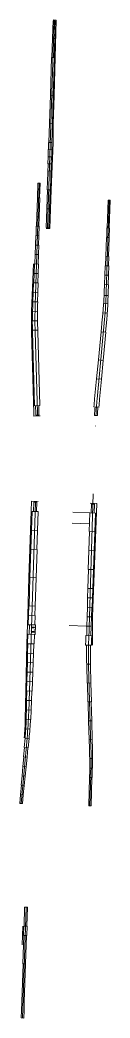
# Model space of a CAD drawing. Extents: x 2537068 to 2538547, y 7113338 to 7130059.
# Drawn here: x 2537983 to 2538290, y 7123168 to 7126545 of the extents above; entities that cross this region are included whole.
import ezdxf

# ---------------------------------------------------------------- set-up
doc = ezdxf.new("R2010")
doc.units = 0
doc.header["$LTSCALE"] = 40
doc.header["$MEASUREMENT"] = 0
doc.linetypes.add('DGN Style 1', pattern=[27.38632, 0.045568, -27.340752])
doc.linetypes.add('DGN Style 2', pattern=[45.56792, 27.340752, -18.227168])
for name, color, linetype, lineweight in [('D_RD_RETW_Symbol', 2, 'Continuous', 0), ('D_RET_WALL_1', 20, 'Continuous', 30), ('RD_RW_Pr_Conc_Hidden', 20, 'DGN Style 2', 13)]:
    doc.layers.add(name, color=color, linetype=linetype, lineweight=lineweight)

msp = doc.modelspace()

# ---------------------------------------------------------------- linework, layer by layer
at = {"layer": 'D_RD_RETW_Symbol', "linetype": 'Continuous', "lineweight": 13, "ltscale": 0.02}
for p, q in [((2538077.3, 7125841.8), (2538099.6, 7126541.4)), ((2538035, 7125581), (2538048.1, 7125992.8)), ((2538276.5, 7125623.1), (2538286.4, 7125935.2)), ((2538270.8, 7125531.6), (2538245.7, 7125262)), ((2538034.9, 7125490.2), (2538042.7, 7125214.7)), ((2538240.1, 7125170.5), (2538240.1, 7125171.5)), ((2538217.1, 7124449.7), (2538232.7, 7124941.2)), ((2538013.2, 7124204.1), (2538035.8, 7124913.3)), ((2538224.7, 7124081.3), (2538216.9, 7124360.7)), ((2538007.6, 7124114.7), (2537987.3, 7123893.7)), ((2538221.1, 7123886.2), (2538224.5, 7123991.3)), ((2537992.2, 7123168.1), (2538004.1, 7123543))]:
    msp.add_line(p, q, dxfattribs=at)
at = {"layer": 'D_RD_RETW_Symbol', "linetype": 'Continuous', "lineweight": 13, "ltscale": 0.02, "extrusion": (0, 0, -1)}
for centre, radius, start, end in [((-2536768.3, 7125671.2), 1509, 181.8249, 185.309), ((-2539543.3, 7125533), 1509, 358.3776, 1.8249), ((-2539730.3, 7125124), 1491, 3.1688, 5.309), ((-2536552.3, 7125172.5), 1491, 178.3776, 178.6471), ((-2539707.3, 7124402.2), 1491, 358.4073, 1.8249)]:
    msp.add_arc(centre, radius, start, end, dxfattribs=at)
at = {"layer": 'D_RD_RETW_Symbol', "linetype": 'Continuous', "lineweight": 13, "ltscale": 0.02}
for centre, radius, start, end in [((2536522.9, 7124251.5), 1491, 354.7339, 358.1751), ((2536716.3, 7124039.4), 1509, 358.1751, 1.5927)]:
    msp.add_arc(centre, radius, start, end, dxfattribs=at)
at = {"layer": 'D_RET_WALL_1', "color": 7, "linetype": 'Continuous', "lineweight": 13, "ltscale": 0.1}
for p, q in [((2538029.8, 7125719.2), (2538022.9, 7125559.2)), ((2538022.9, 7125559.2), (2538022.5, 7125494.7)), ((2538022.6, 7125489.9), (2538030.4, 7125214.4)), ((2538051.7, 7125204.9), (2538030.7, 7125204.5)), ((2538022.9, 7124916.7), (2538021.8, 7124882.3)), ((2538045.8, 7124916), (2538022.9, 7124916.7)), ((2538244.7, 7124909.2), (2538221.7, 7124909.9)), ((2538230.1, 7124525.1), (2538244.7, 7124909.2)), ((2538021.8, 7124882.3), (2538019.7, 7124818.3)), ((2538019.7, 7124818.3), (2538017.1, 7124754.4)), ((2538017.1, 7124754.4), (2538014, 7124658.4)), ((2538014, 7124658.4), (2538010.6, 7124530.5)), ((2538010.6, 7124530.5), (2538007.5, 7124466.6)), ((2538230.5, 7124461.2), (2538230.1, 7124525.1)), ((2538007.5, 7124466.6), (2538006.5, 7124434.6)), ((2538006.5, 7124434.6), (2538003.8, 7124274.6)), ((2538230.1, 7124449.2), (2538230.5, 7124461.2)), ((2538003.8, 7124274.6), (2538001.1, 7124178.8)), ((2537993.5, 7123479.3), (2537991.4, 7123415.3))]:
    msp.add_line(p, q, dxfattribs=at)
at = {"layer": 'D_RET_WALL_1', "color": 7, "linetype": 'Continuous', "lineweight": 13, "ltscale": 0.1, "flags": 128}
msp.add_lwpolyline([(2538096.6, 7126544.5), (2538105.9, 7126544.2), (2538103.3, 7126417.3), (2538099.2, 7126289.3), (2538096.5, 7126193.2), (2538096.8, 7126161.3), (2538095.8, 7126129.3), (2538089.3, 7125969.5), (2538084.8, 7125838.5), (2538072.7, 7125838.9)], dxfattribs=at)
at = {"layer": 'D_RET_WALL_1', "color": 7, "linetype": 'Continuous', "lineweight": 13, "ltscale": 0.1}
msp.add_arc((2539543.3, 7125533), 1521.2, 181.4419, 181.6224, dxfattribs=at)
at = {"layer": 'D_RET_WALL_1', "color": 7, "linetype": 'Continuous', "lineweight": 13, "ltscale": 0.1, "extrusion": (0, 0, -1)}
for centre, radius, start, end in [((-2536552.3, 7125172.5), 1478.8, 178.3776, 178.7633), ((-2539707.3, 7124402.2), 1478, 1.0504, 1.8249), ((-2537430.1, 7124177.7), 571.1, 179.8849, 186.2378)]:
    msp.add_arc(centre, radius, start, end, dxfattribs=at)
at = {"layer": 'RD_RW_Pr_Conc_Hidden', "linetype": 'Continuous'}
for p, q in [((2538095.6, 7126513.5), (2538096.5, 7126541.5)), ((2538102.8, 7126541.3), (2538096.5, 7126541.5)), ((2538101.9, 7126513.3), (2538102.8, 7126541.3)), ((2538093.9, 7126481.6), (2538094.9, 7126513.6)), ((2538102.6, 7126513.3), (2538094.9, 7126513.6)), ((2538101.6, 7126481.3), (2538102.6, 7126513.3)), ((2538091.4, 7126417.6), (2538093.5, 7126481.6)), ((2538102, 7126481.3), (2538093.5, 7126481.6)), ((2538099.9, 7126417.4), (2538102, 7126481.3)), ((2538087, 7126289.7), (2538091.1, 7126417.6)), ((2538100.3, 7126417.3), (2538091.1, 7126417.6)), ((2538096.2, 7126289.4), (2538100.3, 7126417.3)), ((2538083.6, 7126193.8), (2538086.7, 7126289.7)), ((2538096.5, 7126289.4), (2538086.7, 7126289.7)), ((2538093.5, 7126193.5), (2538096.5, 7126289.4)), ((2538081.3, 7126129.8), (2538083.3, 7126193.8)), ((2538093.8, 7126193.4), (2538083.3, 7126193.8)), ((2538091.8, 7126129.5), (2538093.8, 7126193.4)), ((2538080.9, 7126129.8), (2538080.2, 7126105.8)), ((2538092.1, 7126129.5), (2538080.9, 7126129.8)), ((2538092.1, 7126129.5), (2538091.3, 7126105.5)), ((2538078.7, 7126081.9), (2538079.5, 7126105.9)), ((2538092, 7126105.5), (2538079.5, 7126105.9)), ((2538091.2, 7126081.5), (2538092, 7126105.5)), ((2538076.2, 7125969.9), (2538079, 7126057.8)), ((2538079.4, 7126081.8), (2538078.6, 7126057.9)), ((2538089.8, 7126057.5), (2538078.6, 7126057.9)), ((2538091.2, 7126081.5), (2538078.7, 7126081.9)), ((2538086.7, 7125969.6), (2538089.5, 7126057.5)), ((2538090.6, 7126081.5), (2538089.8, 7126057.5)), ((2538088.7, 7126033.5), (2538078.2, 7126033.9)), ((2538043, 7125942.9), (2538044.6, 7125992.9)), ((2538051.6, 7125992.7), (2538044.6, 7125992.9)), ((2538050, 7125942.7), (2538051.6, 7125992.7)), ((2538074.5, 7125905.9), (2538076.5, 7125969.9)), ((2538086.7, 7125969.6), (2538076.2, 7125969.9)), ((2538084.3, 7125905.6), (2538086.3, 7125969.6)), ((2538040.6, 7125878.9), (2538042.7, 7125942.9)), ((2538050.4, 7125942.7), (2538042.7, 7125942.9)), ((2538048.4, 7125878.7), (2538050.4, 7125942.7)), ((2538279.9, 7125840.9), (2538282.9, 7125935.3)), ((2538289.9, 7125935.1), (2538282.9, 7125935.3)), ((2538286.9, 7125840.7), (2538289.9, 7125935.1)), ((2538072.8, 7125841.9), (2538074.8, 7125905.9)), ((2538084.3, 7125905.6), (2538074.5, 7125905.9)), ((2538081.9, 7125841.6), (2538084, 7125905.6)), ((2538039.2, 7125847), (2538040.3, 7125879)), ((2538048.8, 7125878.7), (2538040.3, 7125879)), ((2538047.7, 7125846.7), (2538048.8, 7125878.7)), ((2538036.2, 7125783), (2538037.2, 7125815)), ((2538047.7, 7125814.7), (2538037.2, 7125815)), ((2538037.9, 7125815), (2538038.9, 7125847)), ((2538048.1, 7125846.7), (2538038.9, 7125847)), ((2538046.7, 7125782.7), (2538047.7, 7125814.7)), ((2538047.1, 7125814.7), (2538048.1, 7125846.7)), ((2538081.9, 7125841.6), (2538072.8, 7125841.9)), ((2538278.2, 7125809), (2538279.2, 7125840.9)), ((2538279.2, 7125840.9), (2538287.7, 7125840.7)), ((2538286.6, 7125808.7), (2538287.7, 7125840.7)), ((2538034.9, 7125751.1), (2538035.9, 7125783)), ((2538047, 7125782.7), (2538035.9, 7125783)), ((2538046, 7125750.7), (2538047, 7125782.7)), ((2538275.8, 7125745), (2538277.8, 7125809)), ((2538277.8, 7125809), (2538287, 7125808.7)), ((2538284.9, 7125744.7), (2538287, 7125808.7)), ((2538033.5, 7125719.1), (2538034.5, 7125751.1)), ((2538046.3, 7125750.7), (2538034.5, 7125751.1)), ((2538045.3, 7125718.7), (2538046.3, 7125750.7)), ((2538031.8, 7125687.1), (2538032.8, 7125719.1)), ((2538046, 7125718.7), (2538032.8, 7125719.1)), ((2538045, 7125686.7), (2538046, 7125718.7)), ((2538272.4, 7125681.1), (2538273.4, 7125713.1)), ((2538274.4, 7125713), (2538275.5, 7125745)), ((2538274.4, 7125713), (2538284.3, 7125712.7)), ((2538275.5, 7125745), (2538285.3, 7125744.7)), ((2538284.2, 7125680.7), (2538285.3, 7125712.7)), ((2538284.3, 7125712.7), (2538285.3, 7125744.7)), ((2538030.5, 7125655.2), (2538031.5, 7125687.1)), ((2538045.3, 7125686.7), (2538031.5, 7125687.1)), ((2538044.3, 7125654.7), (2538045.3, 7125686.7)), ((2538271.1, 7125649.1), (2538272.1, 7125681.1)), ((2538272.1, 7125681.1), (2538284.6, 7125680.7)), ((2538283.6, 7125648.7), (2538284.6, 7125680.7)), ((2538028.8, 7125623.2), (2538029.8, 7125655.2)), ((2538045, 7125654.7), (2538029.8, 7125655.2)), ((2538043.9, 7125622.7), (2538045, 7125654.7)), ((2538269.9, 7125623.4), (2538270.7, 7125649.1)), ((2538270.7, 7125649.1), (2538283.9, 7125648.7)), ((2538283.1, 7125622.9), (2538283.9, 7125648.7)), ((2538027.3, 7125591.2), (2538028.4, 7125623.2)), ((2538044.4, 7125622.7), (2538028.4, 7125623.2)), ((2538043.3, 7125590.7), (2538044.4, 7125622.7)), ((2538269.2, 7125612.6), (2538283, 7125612.1)), ((2538026.8, 7125581.3), (2538027.1, 7125591.2)), ((2538043.6, 7125590.7), (2538027.1, 7125591.2)), ((2538043.3, 7125580.7), (2538043.6, 7125590.7)), ((2538267.5, 7125585.4), (2538282, 7125584.5)), ((2538043.1, 7125558.8), (2538025.9, 7125559.1)), ((2538265.1, 7125553.6), (2538280.2, 7125552.4)), ((2538043.3, 7125527), (2538025.3, 7125526.9)), ((2538263.2, 7125532.3), (2538259.3, 7125490)), ((2538278.3, 7125530.9), (2538274.4, 7125488.6)), ((2538044, 7125495.2), (2538025.5, 7125494.8)), ((2538025.6, 7125490), (2538032.7, 7125239.5)), ((2538044.1, 7125490.5), (2538051.2, 7125240)), ((2538258.9, 7125490), (2538250, 7125394.4)), ((2538258.9, 7125490), (2538274.8, 7125488.6)), ((2538274.8, 7125488.6), (2538265.9, 7125393)), ((2538249.8, 7125394.5), (2538243.8, 7125330.7)), ((2538249.8, 7125394.5), (2538266.2, 7125392.9)), ((2538266.2, 7125392.9), (2538260.3, 7125329.2)), ((2538243.5, 7125330.8), (2538237.1, 7125262.8)), ((2538243.5, 7125330.8), (2538260.6, 7125329.2)), ((2538260.6, 7125329.2), (2538254.3, 7125261.2)), ((2538051.2, 7125240), (2538032.7, 7125239.5)), ((2538047.2, 7125239.9), (2538047.9, 7125214.9)), ((2538036.7, 7125239.6), (2538037.4, 7125214.6)), ((2538048.1, 7125207.9), (2538037.6, 7125207.6)), ((2538234.9, 7125235.6), (2538252.1, 7125234.3)), ((2538236.7, 7125206.7), (2538246.5, 7125206.2)), ((2538029.5, 7124882.1), (2538030.5, 7124913.5)), ((2538041, 7124913.1), (2538030.5, 7124913.5)), ((2538040, 7124881.7), (2538041, 7124913.1)), ((2538225.4, 7124876.9), (2538226.4, 7124906.8)), ((2538236.9, 7124906.4), (2538226.4, 7124906.8)), ((2538235.9, 7124876.5), (2538236.9, 7124906.4)), ((2538022.7, 7124818.2), (2538024.8, 7124882.2)), ((2538044.8, 7124881.6), (2538024.8, 7124882.2)), ((2538042.7, 7124817.6), (2538044.8, 7124881.6)), ((2538221.1, 7124877), (2538162.6, 7124878.9)), ((2538219.1, 7124813.6), (2538221.1, 7124877)), ((2538240.3, 7124876.4), (2538221.1, 7124877)), ((2538238.3, 7124813), (2538240.3, 7124876.4)), ((2538219.9, 7124840.1), (2538161.4, 7124842)), ((2538020.4, 7124754.3), (2538022.5, 7124818.3)), ((2538043, 7124817.6), (2538022.5, 7124818.3)), ((2538040.9, 7124753.6), (2538043, 7124817.6)), ((2538217.4, 7124749.6), (2538219.4, 7124813.6)), ((2538219.1, 7124813.6), (2538238.3, 7124813)), ((2538235.9, 7124749.1), (2538237.9, 7124813)), ((2538017, 7124658.3), (2538020.1, 7124754.3)), ((2538041.3, 7124753.6), (2538020.1, 7124754.3)), ((2538038.2, 7124657.7), (2538041.3, 7124753.6)), ((2538215.6, 7124685.7), (2538217.6, 7124749.6)), ((2538217.4, 7124749.6), (2538235.9, 7124749.1)), ((2538233.6, 7124685.1), (2538235.6, 7124749.1)), ((2538213.9, 7124621.7), (2538216, 7124685.7)), ((2538215.6, 7124685.7), (2538233.6, 7124685.1)), ((2538231.2, 7124621.1), (2538233.2, 7124685.1)), ((2538014.3, 7124562.4), (2538017.4, 7124658.3)), ((2538038.2, 7124657.7), (2538017, 7124658.3)), ((2538034.8, 7124561.7), (2538037.9, 7124657.7)), ((2538213.3, 7124589.7), (2538214.3, 7124621.7)), ((2538213.9, 7124621.7), (2538231.2, 7124621.1)), ((2538229.8, 7124589.2), (2538230.8, 7124621.1)), ((2538212.5, 7124557.7), (2538213.5, 7124589.7)), ((2538213.3, 7124589.7), (2538229.8, 7124589.2)), ((2538228.5, 7124557.2), (2538229.5, 7124589.2)), ((2538013.9, 7124562.4), (2538012.9, 7124530.4)), ((2538035.2, 7124561.7), (2538013.9, 7124562.4)), ((2538035.2, 7124561.7), (2538034.2, 7124529.7)), ((2538211.9, 7124525.7), (2538212.9, 7124557.7)), ((2538212.5, 7124557.7), (2538228.5, 7124557.2)), ((2538227.1, 7124525.2), (2538228.1, 7124557.2)), ((2538012.6, 7124530.4), (2538011.5, 7124498.4)), ((2538011.5, 7124498.4), (2538035.8, 7124497.7)), ((2538034.5, 7124529.7), (2538012.6, 7124530.4)), ((2538015.8, 7124498.3), (2538014.8, 7124466.3)), ((2538034.5, 7124529.7), (2538033.5, 7124497.7)), ((2538035.8, 7124497.7), (2538034.8, 7124465.7)), ((2538211.2, 7124493.7), (2538212.3, 7124525.7)), ((2538211.9, 7124525.7), (2538227.1, 7124525.2)), ((2538225.7, 7124493.2), (2538226.7, 7124525.2)), ((2538010.5, 7124466.5), (2538009.5, 7124434.5)), ((2538034.8, 7124465.7), (2538010.5, 7124466.5)), ((2538023.7, 7124473.5), (2538023.8, 7124476)), ((2538031.7, 7124473.3), (2538023.7, 7124473.5)), ((2538031.8, 7124475.8), (2538023.8, 7124476)), ((2538024.2, 7124488), (2538024.3, 7124490.5)), ((2538024.2, 7124488), (2538032.2, 7124487.8)), ((2538024.3, 7124490.5), (2538032.3, 7124490.3)), ((2538032.5, 7124465.8), (2538031.5, 7124433.8)), ((2538031.8, 7124475.8), (2538031.7, 7124473.3)), ((2538032.3, 7124490.3), (2538032.2, 7124487.8)), ((2538208.9, 7124494.2), (2538150.4, 7124496.1)), ((2538210.2, 7124461.6), (2538211.2, 7124493.7)), ((2538211.2, 7124493.7), (2538225.7, 7124493.2)), ((2538224.7, 7124461.4), (2538225.7, 7124493.2)), ((2538010.2, 7124434.5), (2538009.2, 7124402.5)), ((2538031.5, 7124433.8), (2538009.5, 7124434.5)), ((2538030.7, 7124433.8), (2538029.7, 7124401.8)), ((2538206.6, 7124429.7), (2538226.6, 7124429.3)), ((2538207.1, 7124450), (2538207.5, 7124461.7)), ((2538207.5, 7124461.7), (2538227.5, 7124461.3)), ((2538227.1, 7124449.3), (2538227.5, 7124461.3)), ((2538009.5, 7124402.5), (2538008.5, 7124370.5)), ((2538029.7, 7124401.8), (2538009.2, 7124402.5)), ((2538029.5, 7124401.8), (2538028.4, 7124369.8)), ((2538008.8, 7124370.5), (2538007.8, 7124338.5)), ((2538028.4, 7124369.8), (2538008.5, 7124370.5)), ((2538028.1, 7124369.8), (2538027.1, 7124337.9)), ((2538210.2, 7124365.3), (2538223.4, 7124365.7)), ((2538008.2, 7124338.5), (2538006.1, 7124274.5)), ((2538007.8, 7124338.5), (2538027.1, 7124337.9)), ((2538026.7, 7124337.9), (2538024.6, 7124273.9)), ((2538212.3, 7124301.4), (2538210.7, 7124360.6)), ((2538224.8, 7124301.7), (2538223.2, 7124360.9)), ((2538025.7, 7124305.9), (2538007.2, 7124306.5)), ((2538212.3, 7124301.4), (2538224.8, 7124301.7)), ((2538214.4, 7124237.4), (2538212.6, 7124301.4)), ((2538226.2, 7124237.7), (2538224.5, 7124301.7)), ((2538006.8, 7124274.5), (2538005.8, 7124242.5)), ((2538024.6, 7124273.9), (2538006.1, 7124274.5)), ((2538024, 7124273.9), (2538023, 7124241.9)), ((2538006.1, 7124242.5), (2538005.1, 7124210.5)), ((2538023, 7124241.9), (2538005.8, 7124242.5)), ((2538022.6, 7124242), (2538021.6, 7124210)), ((2538214.4, 7124237.4), (2538226.2, 7124237.7)), ((2538216.5, 7124173.4), (2538214.7, 7124237.4)), ((2538227.7, 7124173.7), (2538225.9, 7124237.7)), ((2538021.6, 7124210), (2538005.1, 7124210.5)), ((2538005.4, 7124210.5), (2538005.2, 7124204.3)), ((2538021.4, 7124210), (2538021.2, 7124203.8)), ((2538020.1, 7124177.9), (2538004.1, 7124178.7)), ((2538216.5, 7124173.4), (2538227.7, 7124173.7)), ((2538218.6, 7124109.5), (2538216.9, 7124173.4)), ((2538229.1, 7124109.8), (2538227.4, 7124173.7)), ((2538017.4, 7124145.8), (2538003, 7124146.8)), ((2538001, 7124115), (2537998.1, 7124083.2)), ((2538014.5, 7124113.8), (2538000.7, 7124115.1)), ((2538014.2, 7124113.8), (2538011.3, 7124082)), ((2538218.6, 7124109.5), (2538229.1, 7124109.8)), ((2538219.8, 7124081.2), (2538219, 7124109.5)), ((2538229.6, 7124081.4), (2538228.8, 7124109.7)), ((2537998.8, 7124083.1), (2537995.8, 7124051.2)), ((2538011.3, 7124082), (2537998.1, 7124083.2)), ((2538010.6, 7124082), (2538007.6, 7124050.2)), ((2537996.2, 7124051.2), (2537993.2, 7124019.3)), ((2538007.6, 7124050.2), (2537995.8, 7124051.2)), ((2538007.3, 7124050.2), (2538004.3, 7124018.3)), ((2538220.3, 7124045.6), (2538230.2, 7124045.6)), ((2537993.6, 7124019.3), (2537990.6, 7123987.4)), ((2538004.3, 7124018.3), (2537993.2, 7124019.3)), ((2538004, 7124018.3), (2538001.1, 7123986.5)), ((2538219.9, 7123981.8), (2538220.2, 7123991.4)), ((2538220.5, 7124013.7), (2538229.6, 7124013.5)), ((2538228.4, 7123981.5), (2538228.7, 7123991.2)), ((2537991, 7123987.4), (2537988, 7123955.6)), ((2538001.1, 7123986.5), (2537990.6, 7123987.4)), ((2538000.7, 7123986.5), (2537997.8, 7123954.7)), ((2538217.3, 7123886.3), (2538220.3, 7123981.8)), ((2538219.9, 7123981.8), (2538228.4, 7123981.5)), ((2538225, 7123886.1), (2538228.1, 7123981.5)), ((2537985.7, 7123923.6), (2537983, 7123894.1)), ((2537988.3, 7123955.5), (2537985.4, 7123923.7)), ((2537994.5, 7123922.8), (2537985.4, 7123923.7)), ((2537997.8, 7123954.7), (2537988, 7123955.6)), ((2537997.5, 7123954.7), (2537994.5, 7123922.8)), ((2537991.5, 7123893.3), (2537983, 7123894.1)), ((2537994.2, 7123922.8), (2537991.5, 7123893.3)), ((2538217.3, 7123886.3), (2538225, 7123886.1)), ((2537999.3, 7123543.1), (2537997.2, 7123479.1)), ((2538008.9, 7123542.8), (2537999.3, 7123543.1)), ((2538008.9, 7123542.8), (2538006.9, 7123478.8)), ((2537995.8, 7123447.2), (2537996.8, 7123479.2)), ((2538007.3, 7123478.8), (2537996.8, 7123479.2)), ((2538006.3, 7123446.8), (2538007.3, 7123478.8)), ((2537996.5, 7123447.1), (2537993.4, 7123351.2)), ((2538006.3, 7123446.8), (2537995.8, 7123447.2)), ((2538005.6, 7123446.9), (2538002.6, 7123350.9)), ((2537993.7, 7123351.2), (2537989.7, 7123223.3)), ((2538002.6, 7123350.9), (2537993.4, 7123351.2)), ((2538002.2, 7123350.9), (2537998.2, 7123223)), ((2537988.7, 7123193.3), (2537989.7, 7123223.3)), ((2537997.2, 7123193), (2537998.2, 7123223)), ((2537987.9, 7123168.3), (2537988.7, 7123193.3)), ((2537996.4, 7123168), (2537997.2, 7123193)), ((2537996.4, 7123168), (2537987.9, 7123168.3))]:
    msp.add_line(p, q, dxfattribs=at)
at = {"layer": 'RD_RW_Pr_Conc_Hidden', "linetype": 'DGN Style 1'}
for centre in [(2538019.9, 7124470.2), (2538020.1, 7124478.2), (2538020.4, 7124486.2), (2538020.7, 7124494.1), (2538030, 7124473.8), (2538030.3, 7124481.8), (2538030.5, 7124489.8)]:
    msp.add_circle(centre, 2, dxfattribs=at)
at = {"layer": 'RD_RW_Pr_Conc_Hidden', "linetype": 'Continuous', "extrusion": (0, 0, -1)}
for centre, radius, start, end in [((-2536768.3, 7125671.2), 1502.1, 182.0614, 183.2764), ((-2536768.3, 7125671.2), 1502.4, 181.8249, 182.0614), ((-2536768.3, 7125671.2), 1515.9, 182.0614, 183.2764), ((-2536768.3, 7125671.2), 1515.6, 181.8249, 182.0614), ((-2539543.3, 7125533), 1517.2, 0.9882, 1.8249), ((-2539543.3, 7125533), 1500.8, 0.9882, 1.8249), ((-2536768.3, 7125671.2), 1501.8, 183.2764, 184.4914), ((-2536768.3, 7125671.2), 1516.2, 183.2764, 184.4914), ((-2539543.3, 7125533), 1517.6, 359.7732, 0.9882), ((-2539543.3, 7125533), 1500.4, 359.7732, 0.9882), ((-2536768.3, 7125671.2), 1501.4, 184.4914, 185.309), ((-2536768.3, 7125671.2), 1516.6, 184.4914, 185.309), ((-2539543.3, 7125533), 1518, 358.5581, 359.7732), ((-2539543.3, 7125533), 1500, 358.5581, 359.7732), ((-2539543.3, 7125533), 1518.2, 358.3776, 358.5581), ((-2539543.3, 7125533), 1499.8, 358.3776, 358.5581), ((-2539730.3, 7125124), 1499.6, 4.2682, 5.309), ((-2539730.3, 7125124), 1482.4, 4.2682, 5.309), ((-2536552.3, 7125172.5), 1485.8, 178.3776, 178.6471), ((-2536552.3, 7125172.5), 1496.2, 178.3776, 178.6471), ((-2539730.3, 7125124), 1495.9, 3.1688, 4.2682), ((-2539730.3, 7125124), 1486.1, 3.1688, 4.2682), ((-2539707.3, 7124402.2), 1501, 1.0504, 1.8249), ((-2539707.3, 7124402.2), 1497.6, 358.591, 1.0504), ((-2539707.3, 7124402.2), 1484.4, 358.591, 1.0504), ((-2539707.3, 7124402.2), 1481, 1.0504, 1.8249), ((-2539707.3, 7124402.2), 1497.2, 358.4073, 358.591), ((-2539707.3, 7124402.2), 1484.8, 358.4073, 358.591), ((-2536522.9, 7124251.5), 1483, 181.8249, 182.8172), ((-2536522.9, 7124251.5), 1499, 181.8249, 182.8172), ((-2536522.9, 7124251.5), 1483.8, 182.8172, 184.0469), ((-2536522.9, 7124251.5), 1498.2, 182.8172, 184.0469), ((-2536522.9, 7124251.5), 1484.1, 184.0469, 185.2766), ((-2536522.9, 7124251.5), 1497.9, 184.0469, 185.2765)]:
    msp.add_arc(centre, radius, start, end, dxfattribs=at)
at = {"layer": 'RD_RW_Pr_Conc_Hidden', "linetype": 'Continuous'}
for radius, start, end in [(1504.1, 0.2381, 1.5927), (1513.9, 0.2381, 1.5927), (1504.4, 359.023, 0.2381), (1513.6, 359.023, 0.2381), (1504.8, 358.1751, 359.023), (1513.2, 358.1751, 359.023)]:
    msp.add_arc((2536716.3, 7124039.4), radius, start, end, dxfattribs=at)

doc.saveas('drawing.dxf')
